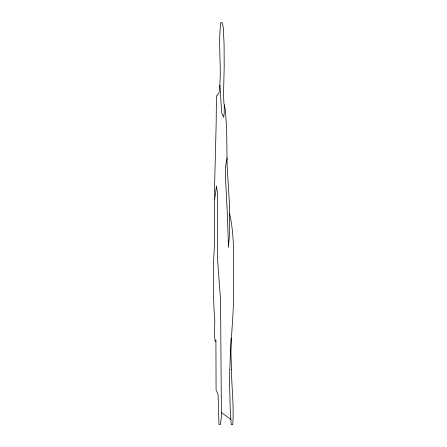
<?xml version="1.0" encoding="UTF-8"?>
<svg xmlns="http://www.w3.org/2000/svg" width="447" height="447" viewBox="0 0 447 447"><rect width="100%" height="100%" fill="white"/><g stroke="black" fill="none" stroke-linecap="round" stroke-linejoin="round"><path stroke-width="0.67" d="M214.633 199.725L214.459 245.761C212.772 268.697 213.202 291.83 214.286 314.805C215.879 323.567 213.107 332.842 215.353 341.435L215.912 339.91L216.085 390.125L218.047 394.31L218.985 424.544L220.254 424.65L221.293 418.263L221.377 412.508L220.567 300.205L217.488 258.332L217.488 193.506L216.516 185.952L214.633 199.725L214.459 191.355L216.169 123.355L216.426 96.155L218.985 93.021C222.288 69.682 217.655 45.745 220.902 22.35L222.064 22.523L223.26 27.111L224.081 44.281L224.198 66.866L223.517 95.11L223.941 103.48L225.31 109.755L226.674 128.591L227.104 165.206L229.412 203.91L229.579 233.055L228.473 247.403L227.456 215.957L225.629 180.091L225.629 165.999L227.188 157.88M231.082 338.29L229.4 378.587L230.289 410.614L231.205 424.65L232.742 424.65C234.077 406.155 231.624 387.705 231.462 369.205L231.624 369.87L231.714 368.16C229.177 342.374 234.357 316.828 233.328 291.064C233.362 265.172 235.228 238.776 229.579 213.325M221.377 412.508L230.864 419.42M220.013 85.176L221.628 112.616L223.662 117.198L224.254 112.75L224.254 104.905"/></g></svg>
